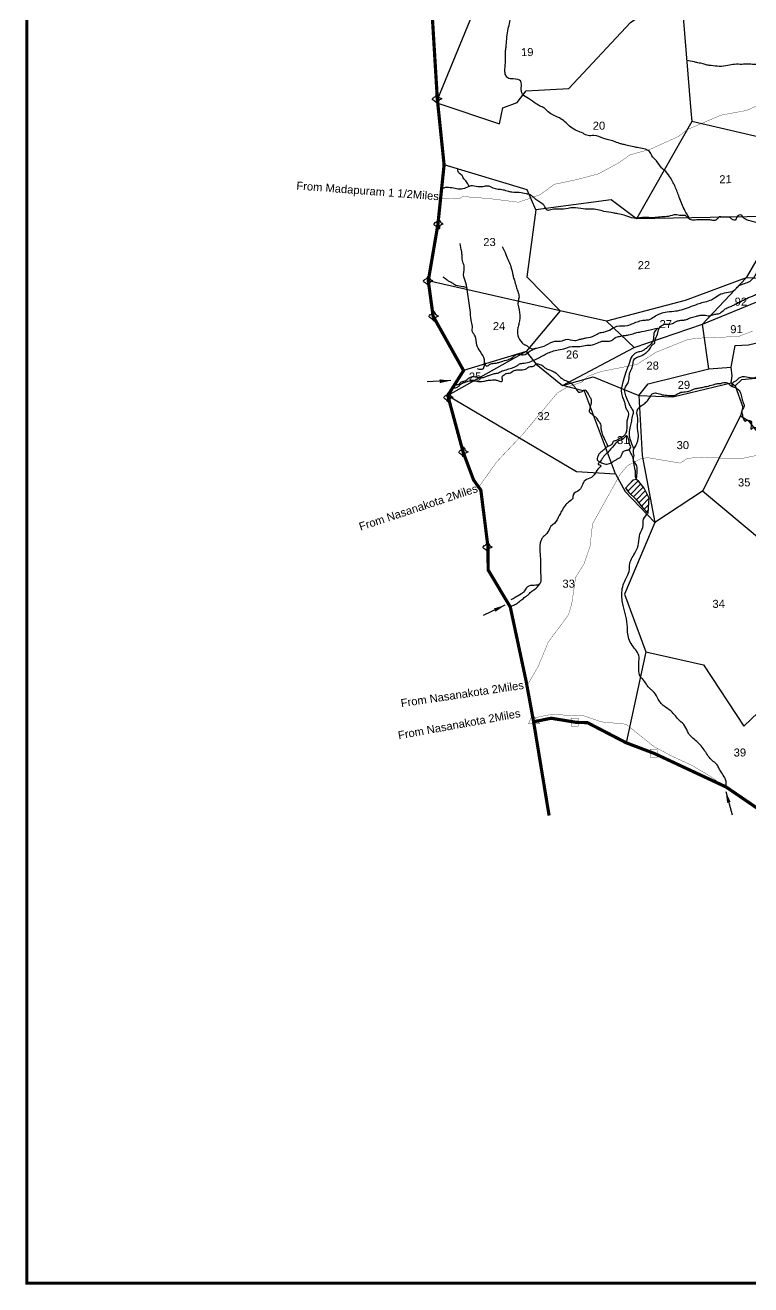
# Model space of a CAD drawing. Header units: feet. Extents: x 764898 to 774910, y 1587357 to 1595279.
# Drawn here: x 764898 to 767165, y 1587357 to 1591292 of the extents above; entities that cross this region are included whole.
import ezdxf
from ezdxf.enums import TextEntityAlignment as Align

# ---------------------------------------------------------------- set-up
doc = ezdxf.new("R2010")
doc.units = ezdxf.units.FT
doc.header["$LTSCALE"] = 15
doc.header["$MEASUREMENT"] = 0
doc.linetypes.add('HIDDEN2', pattern=[0.1875, 0.125, -0.0625])
for name, color, linetype in [('DIMENSION', 1, 'Continuous'), ('PLOT', 7, 'Continuous'), ('PLOT NO', 7, 'Continuous'), ('ROADS', 6, 'Continuous'), ('TANKS-STREAM', 4, 'Continuous'), ('VILLAGE STONES', 240, 'Continuous')]:
    doc.layers.add(name, color=color, linetype=linetype)
doc.layers.add('VILLAGE BOUNDRY', color=5, linetype='HIDDEN2', lineweight=100)
doc.styles.add('CANAL', font='Cambria.ttf')
doc.styles.get("Standard").update_dxf_attribs({"font": 'arial.ttf'})
doc.linetypes.add('DOTS', pattern='A,1e-06,-3,["●",Standard,S=3,R=0,X=-1.25,Y=-1.25],-3', length=6.000001)
doc.dimstyles.new('CRDS', dxfattribs={"dimtxt": 20, "dimasz": 35, "dimexe": 0.18, "dimexo": 0.0625, "dimgap": 0.09, "dimtad": 0, "dimtih": 1, "dimtoh": 1, "dimdec": 0, "dimzin": 2, "dimdsep": 46, "dimtxsty": 'CANAL', "dimcen": 0.09, "dimclrt": 256, "dimadec": 0, "dimazin": 0, "dimtfac": 1, "dimtdec": 0, "dimtofl": 0, "dimtmove": 0, "dimatfit": 3, "dimfxl": 1, "dimtfill": 2, "dimtfillclr": 5, "dimtolj": 1, "dimtzin": 0, "dimarcsym": 0})

msp = doc.modelspace()

# ---------------------------------------------------------------- hatches: boundary and pattern name
at = {"layer": 'TANKS-STREAM'}
h = msp.add_hatch(dxfattribs=at)
h.set_pattern_fill('ANSI31,_O', color=256, scale=100, angle=0.6396)
h.set_pattern_definition([(45.6396011, (0, 0), (-8.93695118, 8.7396169), [])])
h.paths.add_polyline_path([(766831.8, 1589846), (766814.9, 1589866.8), (766807.5, 1589872.7), (766796.4, 1589870.8), (766773.4, 1589845.4), (766783.8, 1589832.2), (766804.9, 1589812.5), (766827.4, 1589784.4), (766843.5, 1589767), (766846, 1589800), (766847.1, 1589814.8)])

# ---------------------------------------------------------------- linework, layer by layer
at = {"layer": 'DIMENSION', "color": 5, "const_width": 10}
msp.add_lwpolyline([(764902.6, 1594600.5), (774705.6, 1594600.5), (774705.6, 1587362.4), (764902.6, 1587362.4)], close=True, dxfattribs=at)
at = {"layer": 'PLOT'}
for points in [[(766916, 1591778.1), (766872.1, 1591649.4), (766762.5, 1591616.6), (766555.6, 1591639.8), (766519.6, 1591528.6), (766334, 1591526.5), (766317.6, 1591383.8), (766185.3, 1591060.5)], [(766916, 1591778.1), (766920.5, 1591707.3), (766931.4, 1591544.7), (766948.4, 1591380.9), (766976.9, 1591023.8), (766980.7, 1590991.1)], [(766186.5, 1591048.6), (766379.8, 1590983.9), (766390.1, 1591033.3), (766434.4, 1591049.8), (766462.7, 1591086.8), (766595.8, 1591093.5), (766789, 1591300.2), (766826.1, 1591325.9), (766848, 1591361.3), (766948.4, 1591380.9)], [(767836.7, 1591359.1), (767796.5, 1591254.8), (767745.4, 1591160.9), (767719.4, 1591154.2), (767709.7, 1591122.9), (767649.7, 1591141.2), (767495.1, 1591129), (767423.9, 1591051.6), (767316.2, 1590914), (767221.7, 1590934.4), (766980.7, 1590991.1), (766807.7, 1590686.5), (766728, 1590746.1), (766492.9, 1590714.6), (766466.4, 1590777.2), (766206.4, 1590855.3)], [(767316.2, 1590914), (767210.2, 1590694.4), (766807.7, 1590686.5)], [(767210.2, 1590694.4), (767229.2, 1590639.3), (767150.1, 1590502.3), (766960, 1590431.6), (766713.6, 1590366.9), (766569.5, 1590399.6), (766157, 1590493.4)], [(766492.9, 1590714.6), (766465, 1590505.9), (766569.5, 1590399.6), (766463.2, 1590272.5), (766267.2, 1590213.1)], [(766799.9, 1590285.1), (767013.4, 1590357.7), (767150.1, 1590502.3)], [(767013.4, 1590357.7), (767206.4, 1590437.3), (767234.8, 1590498), (767150.1, 1590502.3)], [(767033, 1590218.2), (767102.8, 1590223.6), (767115.9, 1590291.5), (767157.6, 1590293.4), (767250.3, 1590314.8), (767256.1, 1590408.8), (767228.7, 1590432.5), (767206.4, 1590437.3)], [(766463.2, 1590272.5), (766494.4, 1590232.9), (766575.9, 1590166.7), (766799.9, 1590285.1), (766713.6, 1590366.9)], [(766575.9, 1590166.7), (766672, 1590193.8), (766814.8, 1590134.8), (766843.7, 1590171.1), (767033, 1590218.2), (767013.4, 1590357.7)], [(766463.2, 1590272.5), (766217.9, 1590135)], [(766814.8, 1590134.8), (766920.9, 1590130.5), (767102.9, 1590174.5), (767105.9, 1590196.4), (767102.8, 1590223.6)], [(767228.5, 1590003.1), (767205.6, 1590052.7), (767261.3, 1590208.2), (767214.3, 1590207.7), (767192, 1590189.3), (767135.9, 1590183.8), (767116.3, 1590165.3)], [(767102.9, 1590174.5), (767116.3, 1590165.3), (767140.2, 1590098.4), (767132.8, 1590071.2), (767013.5, 1589836)], [(766217.9, 1590135), (766619.9, 1589897.4), (766741.6, 1589890), (766644.8, 1590148.9), (766575.9, 1590166.7)], [(766814.8, 1590134.8), (766825.1, 1589947.6), (766865, 1589738.3)], [(767132.8, 1590071.2), (767155.9, 1590057.1), (767212.4, 1589986.6), (767190.3, 1589935.9), (767204.1, 1589676.9)], [(766741.6, 1589890), (766771.9, 1589835.1), (766865, 1589738.3), (766770.5, 1589514.4), (766836.6, 1589334.8), (766775.6, 1589050.3)], [(766836.6, 1589334.8), (767016.6, 1589294), (767142.9, 1589102.4), (767364.9, 1589314.1), (767249.9, 1589580.1), (767204.1, 1589676.9), (767013.5, 1589836), (766865, 1589738.3)]]:
    msp.add_lwpolyline(points, dxfattribs=at)
at = {"layer": 'ROADS', "linetype": 'HIDDEN2', "ltscale": 10, "const_width": 1}
for points in [[(766195.4, 1590750.2), (766257.1, 1590751.6), (766265, 1590756.6), (766346.4, 1590750.3), (766439.2, 1590738.8), (766506.4, 1590762.2), (766532.1, 1590780.9), (766551, 1590794.8), (766622.3, 1590809.8), (766688.5, 1590827.3), (766753.2, 1590862.3), (766787.3, 1590886.7), (766848.2, 1590903.4), (766937, 1590943.2), (766966.2, 1590965.6), (767032.2, 1590994), (767070.5, 1591010.5), (767104.5, 1591016.8), (767152.6, 1591025.6), (767218.7, 1591056.7)], [(766465.4, 1589228.2), (766500.6, 1589289.1), (766517.9, 1589331.1), (766531.4, 1589364.1), (766594.7, 1589449.7), (766605.1, 1589483.8), (766617.4, 1589567.5), (766642.8, 1589607.2), (766662.1, 1589662.7), (766670.2, 1589734.1), (766726.1, 1589834.5), (766756.2, 1589888.5), (766779.4, 1589915.8), (766822.4, 1589938.4), (766843.4, 1589940.8), (766898.3, 1589931.6), (766944.1, 1589923.9), (766968.1, 1589939.3), (767039.8, 1589942.9), (767081.3, 1589938.1), (767139, 1589938.8), (767183.1, 1589948)], [(766484, 1589127.3), (766539.6, 1589138.8), (766592.1, 1589136.6), (766643.4, 1589134.4), (766697.7, 1589115.7), (766774.7, 1589108.4), (766824.3, 1589068.8), (766862.4, 1589038.2), (766919.9, 1589007.9), (766984.8, 1588977.7), (767042.8, 1588942.6), (767077.6, 1588917)]]:
    msp.add_lwpolyline(points, dxfattribs=at)
at = {"layer": 'ROADS', "linetype": 'DOTS', "ltscale": 0.5, "const_width": 1}
msp.add_lwpolyline([(766314.5, 1589848.9), (766369.8, 1589926.5), (766455.9, 1590018.3), (766559.9, 1590142.8), (766593.1, 1590162.2), (766636, 1590176.7), (766655, 1590195), (766696.5, 1590210.1), (766808.1, 1590231.7), (766867.9, 1590269.8), (766914.8, 1590288.7), (766967.4, 1590309.8), (766997, 1590314.1), (767126.6, 1590319.5), (767170.8, 1590336.4)], dxfattribs=at)
at = {"layer": 'TANKS-STREAM'}
msp.add_lwpolyline([(766807.5, 1589872.7), (766796.4, 1589870.8), (766773.4, 1589845.4), (766783.8, 1589832.2), (766804.9, 1589812.5), (766827.4, 1589784.4), (766843.5, 1589767), (766846, 1589800), (766847.1, 1589814.8), (766831.8, 1589846), (766814.9, 1589866.8), (766807.5, 1589872.7)], dxfattribs=at)
for points in [[(766972.2, 1590689.7), (766958.8, 1590713.1), (766940.8, 1590754.4), (766934.9, 1590771.1), (766920, 1590803.8), (766911.1, 1590818.8), (766894.2, 1590838.8), (766886.5, 1590845.6), (766870.3, 1590867.7), (766855.6, 1590883.9), (766850.6, 1590893.6), (766815.1, 1590908.5), (766798.9, 1590911.5), (766779.1, 1590916), (766765.6, 1590919.4), (766754.5, 1590922.3), (766736.1, 1590929.5), (766720.1, 1590934), (766705.2, 1590938.1), (766674.1, 1590947), (766656.6, 1590946.8), (766640.4, 1590954), (766622.6, 1590961.7), (766602.1, 1590973.6), (766572.3, 1590998.7), (766548.3, 1591010.3), (766531.8, 1591021), (766520.2, 1591032.1), (766504.2, 1591040), (766494.1, 1591046.5), (766470, 1591062.5), (766451.1, 1591076.3), (766447.5, 1591095.8), (766446, 1591116.4), (766422.7, 1591123.8), (766405.4, 1591127), (766397.6, 1591139), (766396.4, 1591153.9), (766398.1, 1591181), (766398.3, 1591209.5), (766400, 1591223.1), (766401.9, 1591247.9), (766405.8, 1591274.6), (766410.5, 1591296.5), (766415.6, 1591319.5), (766419.3, 1591343.3), (766422.9, 1591362.7), (766429.4, 1591376.8), (766435.1, 1591379.2), (766444.7, 1591386.9), (766454.8, 1591392.7)], [(767232.1, 1590666.9), (767238.5, 1590670.6), (767239.5, 1590697.8), (767249.2, 1590731.3), (767263.9, 1590781.3), (767280.8, 1590824.7), (767307.7, 1590866.3), (767327.1, 1590902.6), (767347.2, 1590927.5), (767381.8, 1590980.4), (767413.1, 1591021.5), (767396.8, 1591059.5), (767392.7, 1591085.3), (767393.9, 1591132.3), (767374.3, 1591165.7), (767353.1, 1591189.9), (767343.9, 1591193.2), (767324.9, 1591193.8), (767302.8, 1591190.5), (767290.8, 1591188.8), (767265.9, 1591184.7), (767252.7, 1591181.9), (767237, 1591176), (767197.6, 1591170.1), (767176, 1591169), (767153.5, 1591170.2), (767138, 1591169.4), (767113.6, 1591169.4), (767092.8, 1591166), (767066, 1591162.9), (767041, 1591165.6), (767028.5, 1591167.1), (767016, 1591171.3), (766998.9, 1591174.1), (766988.6, 1591177.2), (766964.3, 1591181.5)], [(766799.7, 1589968.6), (766789.6, 1589993), (766785.5, 1590017.1), (766788.8, 1590037.8), (766792.6, 1590054.9), (766796.2, 1590074.5), (766798, 1590085.2), (766791.4, 1590096.7), (766784.5, 1590110.3), (766771.7, 1590142.8), (766771.6, 1590159.2), (766779.8, 1590171.1), (766784.1, 1590187.7), (766786.1, 1590203.9), (766792.7, 1590219.2), (766796.8, 1590235.3), (766801.5, 1590249.3), (766807.4, 1590253.4), (766818.9, 1590257.8), (766829.5, 1590263.6), (766835.4, 1590267.4), (766842.6, 1590273.1), (766851.1, 1590283.9), (766855.8, 1590292), (766863.3, 1590298), (766865.6, 1590307.4), (766873.2, 1590326.5), (766878.1, 1590344.8), (766884.4, 1590352.7), (766902.1, 1590358), (766911, 1590358.3), (766919.8, 1590359.8), (766925.7, 1590362.8), (766933.4, 1590366.9), (766943.1, 1590369.7), (766954.9, 1590370.4), (766966.7, 1590374), (766978.7, 1590378.9), (766994.5, 1590382.6), (767006.5, 1590386), (767022.9, 1590385.6), (767038.8, 1590384.5), (767052.7, 1590389.2), (767064.2, 1590390.4), (767082.2, 1590403.6), (767093.4, 1590409.9), (767105.2, 1590414.6), (767115.9, 1590420), (767132.2, 1590428), (767151.9, 1590438.4), (767175.7, 1590448.3), (767190.4, 1590456.3), (767201.8, 1590468.2), (767204.9, 1590479.5), (767218.5, 1590498.8), (767229, 1590523.4), (767243.3, 1590557.4), (767249.6, 1590573.5), (767265.9, 1590615.8), (767279.4, 1590654.3), (767284.5, 1590680.4), (767284.8, 1590698.4), (767294.2, 1590732.3), (767306.3, 1590776.7), (767320.7, 1590805.8), (767328.6, 1590821.2), (767333.6, 1590839.9), (767345.6, 1590869), (767355.6, 1590887.9), (767369.1, 1590900.1), (767382.4, 1590915), (767389.6, 1590920.8), (767404.2, 1590938.8), (767422, 1590958.1), (767437.1, 1590979.2), (767455.4, 1590996), (767466.9, 1591007.1), (767474.2, 1591018.5), (767498.8, 1591039.4), (767520.8, 1591051.8), (767530.1, 1591070.8), (767543.8, 1591076.1), (767561.2, 1591080.3), (767574.5, 1591085.8), (767597.1, 1591088.7), (767630.9, 1591090.2), (767641.4, 1591090.6), (767660.5, 1591083.5), (767675.8, 1591082.4), (767690.1, 1591080.7), (767702.2, 1591079.2), (767713.3, 1591073.7), (767721.3, 1591071.9), (767741.7, 1591069.1), (767747.9, 1591066.5), (767754.1, 1591064.5), (767766.5, 1591060.3), (767798.4, 1591059.6), (767827.4, 1591059.4), (767844.1, 1591059.3), (767856.7, 1591059.4), (767860.8, 1591057.6), (767861.2, 1591043.1), (767872.8, 1591039.8), (767884.6, 1591042.8), (767891.3, 1591038.6), (767903.4, 1591038.2), (767915, 1591038.6), (767931.7, 1591039.4), (767920.5, 1591019), (767918.7, 1591007.7), (767909.5, 1590991.2), (767907, 1590971.1), (767903.9, 1590960.6), (767902.7, 1590948.3), (767899.3, 1590933.9), (767898.6, 1590918.5), (767891.7, 1590912.7), (767889.1, 1590904.6), (767884, 1590897.6), (767859.3, 1590895.2), (767853.8, 1590890.7), (767838.6, 1590886.8), (767831.8, 1590882.5), (767823.4, 1590876.7), (767793.1, 1590880), (767772.4, 1590881.7), (767776.8, 1590892.4), (767781.8, 1590909.3), (767784.3, 1590919), (767787.1, 1590928.4), (767792.7, 1590940.8)], [(766284.4, 1590788.4), (766276.1, 1590802.8), (766268.4, 1590812.2), (766264.6, 1590818.6), (766260.2, 1590824.7), (766254.1, 1590828.9), (766249, 1590842.5), (766249, 1590842.7)], [(766332.8, 1590239.7), (766338.8, 1590227), (766352, 1590233.5), (766367, 1590235.9), (766377.3, 1590238.5), (766401.5, 1590245.9), (766416.7, 1590251.7), (766435.2, 1590264), (766453.9, 1590261.7), (766475.4, 1590274.4), (766495.4, 1590282.8), (766526.6, 1590293), (766552.6, 1590304.9), (766574.9, 1590305.4), (766585.9, 1590310.1), (766615.2, 1590306.8), (766628.2, 1590309.9), (766638.5, 1590312.5), (766650.7, 1590315), (766676.6, 1590322.3), (766692.2, 1590330.5), (766705.2, 1590333.4), (766728.2, 1590342.5), (766746.3, 1590351.5), (766779.7, 1590354.1), (766796.8, 1590360.4), (766813.7, 1590366.5), (766831.8, 1590370.6), (766845.8, 1590371.8), (766862.8, 1590381.2), (766896.8, 1590395.3), (766923.8, 1590398.3), (766947.8, 1590402.7), (766998.9, 1590421), (767015.6, 1590426.3), (767038.1, 1590432.4), (767051.3, 1590440.2), (767071.4, 1590452.3), (767115.7, 1590465.9), (767124.8, 1590475.5), (767158.5, 1590490.3), (767172.3, 1590501.2), (767179.1, 1590511.4), (767186.9, 1590523.5), (767200.4, 1590542.8), (767209.6, 1590561.3), (767216.3, 1590577.5), (767233.5, 1590630.1), (767242.3, 1590647.9), (767226.8, 1590668.1), (767220, 1590665.8), (767198.1, 1590667.8), (767188.7, 1590672.4), (767172.9, 1590677.3), (767157.9, 1590681.4), (767145.7, 1590687.2), (767139.8, 1590693), (767135.7, 1590698.5), (767128.3, 1590698), (767118.6, 1590687.3), (767117.8, 1590684.1), (767105.6, 1590686), (767096.5, 1590692.1), (767084.8, 1590691.9), (767079.7, 1590691.8), (767064, 1590691.5), (767058.5, 1590684.7), (767052.7, 1590681.8), (767039.7, 1590682.9), (767027.9, 1590683.9), (767002, 1590683.6), (766995.7, 1590683.6), (766977.9, 1590683.5), (766968.7, 1590689.6), (766960.6, 1590697), (766946.1, 1590697.2), (766929.8, 1590699.4), (766907.3, 1590694.6), (766886.7, 1590692.9), (766865.7, 1590690.7), (766825.8, 1590690.7), (766792.4, 1590690.1), (766768.6, 1590698.5), (766749.5, 1590702.4), (766736.2, 1590705.1), (766705.4, 1590710.1), (766685.8, 1590715.3), (766641.4, 1590717.9), (766609.5, 1590721.4), (766579, 1590717.4), (766555.3, 1590717.4), (766539.9, 1590715), (766531.1, 1590713.2), (766518.6, 1590728.9), (766505.1, 1590739), (766493.3, 1590747.7), (766484.1, 1590755.4), (766476.2, 1590761.4), (766463.4, 1590764.7), (766441.4, 1590769.2), (766418, 1590770.1), (766408.4, 1590772.3), (766390.5, 1590776.9), (766359.8, 1590782.7), (766342.6, 1590789.4), (766332, 1590788), (766312, 1590786.9), (766289.9, 1590790.1), (766279.1, 1590785.9), (766260.5, 1590779.8), (766220.2, 1590784.6), (766208, 1590783.8), (766198.6, 1590780.2)], [(766309.2, 1590219), (766329.1, 1590219.5), (766332.6, 1590232.9), (766332.2, 1590246.3), (766319.3, 1590273.2), (766308.4, 1590292.7), (766303.8, 1590320.5), (766294.7, 1590334.3), (766294.9, 1590351), (766291.1, 1590370.2), (766287.9, 1590401.8), (766283.7, 1590430.6), (766274.1, 1590486.8), (766267.4, 1590512.8), (766268.9, 1590539.8), (766263.4, 1590557.2), (766262.8, 1590571.8), (766261.3, 1590584.2), (766256.7, 1590609.8)], [(766388.2, 1590600.8), (766399.5, 1590575), (766407.7, 1590556.1), (766415.4, 1590537.2), (766421.7, 1590508.8), (766425.9, 1590494.9), (766431.6, 1590475.5), (766436.3, 1590460.5), (766440.5, 1590442.1), (766437.6, 1590429.6), (766442.5, 1590394), (766440.4, 1590360.5), (766436.5, 1590346.5), (766436.8, 1590323), (766450.1, 1590299.7), (766457.6, 1590293.8), (766465.7, 1590289.9), (766472.8, 1590283.9), (766498.9, 1590284.2)], [(766202.3, 1590506), (766212.8, 1590498.8), (766218.8, 1590493.7), (766228.9, 1590488.9), (766237.7, 1590482.8), (766259.7, 1590476.3), (766273.9, 1590473), (766278.1, 1590470.6)], [(766239.5, 1590169.3), (766252.6, 1590170.3), (766259.2, 1590176.7), (766268, 1590179.9), (766281.8, 1590187.7), (766288.6, 1590192.4), (766302.6, 1590193.7), (766317.3, 1590190.7), (766329.1, 1590191.7), (766339.6, 1590195.5), (766348.2, 1590198.6), (766360.5, 1590203), (766372.9, 1590205.2), (766385.9, 1590210.7), (766399.9, 1590215.7), (766433.6, 1590227.6), (766442.2, 1590233.5), (766456.2, 1590236.3), (766496.4, 1590249.5), (766527.6, 1590266.3), (766543.7, 1590272.9), (766563.2, 1590277.7), (766586.8, 1590282.8), (766598.3, 1590286.8), (766630.7, 1590288.2), (766652.4, 1590292.5), (766664.8, 1590292.5), (766687, 1590299.7), (766703.8, 1590305.2), (766729.4, 1590306.7), (766741.4, 1590316), (766754.6, 1590319.8), (766769.8, 1590322.6), (766783, 1590324.2), (766801.3, 1590329.7), (766816.5, 1590333.3), (766849.9, 1590340.2), (766873.8, 1590344.3), (766866.4, 1590338.2), (766861, 1590318.1), (766858.4, 1590305), (766851.4, 1590294.3), (766839.4, 1590284.2), (766835.1, 1590280.6), (766826, 1590274.4), (766817.8, 1590271.9), (766806, 1590268.4), (766798.4, 1590262.6), (766793.1, 1590256.9), (766783.4, 1590232), (766777.1, 1590216.5), (766773.1, 1590204.9), (766764.5, 1590177.1), (766760.8, 1590141.6), (766765.8, 1590125.3), (766769.8, 1590114.5), (766775.3, 1590093.8), (766781.7, 1590083.5), (766777.7, 1590054.5), (766777.6, 1590040.3), (766775.8, 1590023.9), (766770.2, 1590011), (766761.1, 1590004.4), (766741.9, 1589993.8), (766733.2, 1589989.6), (766731.4, 1589983.6), (766722.7, 1589977.9), (766716.7, 1589975.2), (766707.6, 1589967.6), (766698.8, 1589960.3), (766690.2, 1589951.5), (766685.2, 1589942.1), (766684.3, 1589935.5), (766690, 1589929.3), (766695.1, 1589926.7), (766707.9, 1589921.6), (766714.7, 1589920.9), (766723.6, 1589922.2), (766733.4, 1589928.4), (766741.4, 1589933.3), (766750.2, 1589938.4), (766758.1, 1589943.4), (766763.6, 1589955.7), (766768.1, 1589961.3), (766778.9, 1589964.8), (766783.5, 1589966.1), (766789.2, 1589971.2), (766785.7, 1589984.9), (766784.4, 1589992.1), (766780.4, 1590005.8), (766778.7, 1590008.5), (766765.5, 1589999.4), (766751.8, 1589993.2), (766737.7, 1589980.3), (766716.7, 1589956.5), (766705.5, 1589945.4), (766694.3, 1589929.4), (766687.9, 1589919.4), (766695.4, 1589917.6), (766687, 1589905.2), (766677.1, 1589890.4), (766666.6, 1589879.4), (766647.1, 1589870), (766629.2, 1589840.5), (766610, 1589825.3), (766608.2, 1589813.7), (766594.6, 1589801.5), (766584.6, 1589791.8), (766573.4, 1589773.5), (766566.1, 1589760.2), (766551.1, 1589735.8), (766540.3, 1589726.5), (766535.6, 1589718.5), (766524.5, 1589700.5), (766515.1, 1589692.2), (766509.4, 1589683.4), (766505.9, 1589647), (766507.8, 1589618.5), (766507.7, 1589589.9), (766508.4, 1589568.4), (766505.5, 1589547.1), (766467, 1589537.8), (766454.8, 1589521.3), (766447.9, 1589515.8), (766428.4, 1589504), (766415.3, 1589496.9)], [(766233.7, 1590160), (766244.9, 1590159.7), (766257, 1590169.3), (766264.1, 1590174), (766275.6, 1590178), (766282, 1590179.9), (766300.1, 1590181.1), (766308.5, 1590179.8), (766315.4, 1590178.5), (766329, 1590179.5), (766341.6, 1590182.2), (766348.7, 1590183), (766366.7, 1590183.6), (766376.1, 1590181.4), (766382.4, 1590179), (766386.3, 1590178.6), (766388.3, 1590188.5), (766389.1, 1590195.2), (766394.4, 1590199.6), (766401.7, 1590204.3), (766409.3, 1590204.6), (766425.4, 1590213.1), (766436.4, 1590215.1), (766445.8, 1590215.4), (766465.4, 1590219.6), (766471.5, 1590224.5), (766485.8, 1590226.2), (766494.4, 1590232.9), (766505.5, 1590232.2), (766517.3, 1590225.7), (766526.2, 1590218.6), (766539.3, 1590214.4), (766546.1, 1590210.6), (766552.8, 1590207.7), (766566.3, 1590195.2), (766575.1, 1590187.9), (766582.8, 1590183.2), (766591, 1590180.2), (766602.2, 1590174.1), (766610.5, 1590166.6), (766615.9, 1590159.7), (766622, 1590150.6), (766626.4, 1590145.8), (766634.9, 1590146.2), (766640.2, 1590150.1), (766648.2, 1590152.1), (766651.7, 1590147.7), (766660.6, 1590132.4), (766665.6, 1590122.6), (766665.5, 1590109.8), (766662.9, 1590100.3), (766661.3, 1590093), (766660.5, 1590083.1), (766667.9, 1590077.9), (766673.9, 1590071.1), (766679.1, 1590068.5), (766686.1, 1590058.7), (766693.2, 1590049.2), (766696.6, 1590032.2), (766698.8, 1590020.3), (766701.7, 1590010.7), (766708.9, 1589996.7), (766713, 1589988), (766715.8, 1589980.5), (766718.1, 1589976)], [(766807.5, 1589872.7), (766808.9, 1589886.9), (766809.6, 1589906.9), (766805.4, 1589920.5), (766798.2, 1589932.7), (766799.8, 1589947.3), (766798.1, 1589965.2), (766801.3, 1589971.3), (766805.3, 1589978.2), (766809.8, 1589987.8), (766812.7, 1589999.2), (766813.6, 1590011.9), (766810.5, 1590039.4), (766811.7, 1590064.7), (766809.4, 1590086.7), (766816.8, 1590099), (766828, 1590106.9), (766834.5, 1590111.5), (766844.1, 1590121.7), (766851.7, 1590133.3), (766856.3, 1590139.8), (766870.4, 1590142.7), (766888, 1590137.6), (766907.3, 1590135.6), (766925.3, 1590135.3), (766946.5, 1590145.1), (766964.4, 1590147.1), (766977.1, 1590151), (766986.1, 1590154.9), (766997.3, 1590157.8), (767012.7, 1590160.5), (767027.1, 1590163.5), (767047.1, 1590168.8), (767057.7, 1590171.7), (767071.1, 1590173.1), (767079.9, 1590175.5), (767094.5, 1590172.4), (767100, 1590167.7), (767106.9, 1590163.4), (767118.5, 1590159), (767128.3, 1590150.5), (767133.2, 1590140.2), (767135.6, 1590131.3), (767137.8, 1590122.5), (767138.3, 1590119.5), (767144.1, 1590101.6), (767138.1, 1590090.8), (767136.5, 1590084.8), (767138.3, 1590075.5), (767139.8, 1590067), (767146.9, 1590055.3), (767154, 1590058.3), (767166.4, 1590052.2), (767166.2, 1590044.3), (767166.2, 1590030), (767173.2, 1590035.6), (767183.7, 1590031.7), (767186.5, 1590026.1), (767188.5, 1590010.3), (767194.5, 1589997.4), (767201.9, 1589992.2), (767208.2, 1589991.9), (767220.5, 1589994.9), (767219.3, 1590000.2), (767223.6, 1590013.7), (767227.9, 1590018.1), (767232.8, 1589998.9), (767227.6, 1589980.1), (767224.9, 1589970.2), (767226.9, 1589956), (767231.8, 1589940.1), (767237.3, 1589927), (767247.1, 1589916), (767255.6, 1589902.2), (767262.5, 1589895.4), (767267.2, 1589886.9), (767269.6, 1589873.5), (767269.7, 1589863.6), (767276.5, 1589848.7), (767278.7, 1589835.9), (767279.8, 1589826), (767286.2, 1589799.8), (767290.3, 1589793), (767296, 1589765), (767298.6, 1589757.4), (767302.3, 1589745.8), (767307.5, 1589731.9), (767312.4, 1589723.4), (767318.6, 1589710.8), (767331.3, 1589690.5), (767335.5, 1589677.9), (767345.6, 1589658.8), (767351.3, 1589646.7), (767356, 1589638.6)], [(767108, 1590162.3), (767106.2, 1590172.2), (767119.5, 1590181.7), (767128.5, 1590189.8), (767151.3, 1590193.7), (767170.6, 1590189.9), (767186.4, 1590194.9)], [(766807.5, 1589872.7), (766804.1, 1589884.1), (766804.4, 1589897.5), (766802, 1589908.1), (766798.5, 1589929.8), (766796.8, 1589940.7), (766795.5, 1589945), (766792.2, 1589951.5), (766784.4, 1589965.9)], [(767087.3, 1588912.4), (767086, 1588935.3), (767075.7, 1588953.1), (767064.5, 1588972.1), (767057.4, 1588984), (767043.8, 1588994.9), (767021.3, 1589024.7), (766995.5, 1589054.6), (766969.7, 1589080.4), (766959, 1589102.8), (766941.8, 1589119.6), (766929, 1589134.2), (766914.7, 1589149.8), (766894.1, 1589164.6), (766872.7, 1589190.8), (766859, 1589212.1), (766850.2, 1589218.9), (766827.5, 1589248.6), (766819.9, 1589257), (766814.9, 1589280.1), (766814.7, 1589301), (766815.9, 1589318.5), (766793.8, 1589355.3), (766779.7, 1589396.3), (766779, 1589411.5), (766774.4, 1589445.5), (766766, 1589478.8), (766761.6, 1589520.1), (766775.9, 1589566.2), (766784.3, 1589584.9), (766786.5, 1589610.8), (766804.7, 1589646.7), (766814.2, 1589673.2), (766818.3, 1589702.4), (766828.4, 1589729.8), (766828.2, 1589743.2), (766840.3, 1589764)], [(766412.9, 1589475.1), (766423.8, 1589480.5), (766436.1, 1589486.9), (766442.1, 1589491.9), (766448.3, 1589496.9), (766460, 1589506), (766468.1, 1589511.8), (766473, 1589516.8), (766478.1, 1589522.1), (766489.2, 1589529.5), (766505.2, 1589546.7)]]:
    msp.add_spline(points, degree=3, dxfattribs=at)
at = {"layer": 'VILLAGE BOUNDRY', "lineweight": -2, "ltscale": 10, "const_width": 10}
for points in [[(766159.3, 1591488.1), (766185.3, 1591060.5), (766206.4, 1590855.3), (766187, 1590669), (766157, 1590493.4), (766172.1, 1590382.8), (766267.2, 1590213.1), (766217.9, 1590135), (766265.7, 1589958.6), (766298.5, 1589871.2), (766321.2, 1589839.6), (766343.6, 1589661.4), (766344, 1589590.3), (766413.2, 1589474.5), (766462.5, 1589243.6), (766486.1, 1589115.8)], [(766486.1, 1589115.8), (766540.7, 1589127.1), (766620.1, 1589114.1), (766654.1, 1589113.3), (766775.6, 1589050.3), (766862.6, 1589017.3), (767087.3, 1588912.4), (767239.8, 1588808.4)], [(766486.1, 1589115.8), (766534.4, 1588823.1)]]:
    msp.add_lwpolyline(points, dxfattribs=at)
at = {"layer": 'VILLAGE STONES', "const_width": 1}
msp.add_lwpolyline([(766470.1, 1589109.7), (766482.5, 1589139), (766505.3, 1589109.4), (766470.1, 1589109.7)], dxfattribs=at)
for points in [[(766602.9, 1589127.5), (766625.4, 1589127.7), (766625.7, 1589102.4), (766603.2, 1589102.2)], [(766850.1, 1589030.5), (766872.6, 1589030.7), (766872.8, 1589005.4), (766850.4, 1589005.2)]]:
    msp.add_lwpolyline(points, close=True, dxfattribs=at)
at = {"layer": 'VILLAGE STONES'}
for points in [[(766174, 1591066.1), (766181.1, 1591071.3), (766185, 1591077.2), (766190.3, 1591067.4), (766198.9, 1591061.7), (766188.6, 1591055.8), (766186.7, 1591045.9), (766179.3, 1591052.7), (766170, 1591061.1), (766174, 1591066.2)], [(766178.5, 1590675.4), (766185.7, 1590680.6), (766189.6, 1590686.5), (766194.9, 1590676.7), (766203.5, 1590671), (766193.2, 1590665), (766191.3, 1590655.2), (766183.9, 1590661.9), (766174.6, 1590670.3), (766178.5, 1590675.5)], [(766146.4, 1590497.5), (766153.5, 1590502.7), (766157.4, 1590508.6), (766162.7, 1590498.8), (766171.3, 1590493.1), (766161, 1590487.1), (766159.1, 1590477.3), (766151.7, 1590484), (766142.4, 1590492.4), (766146.4, 1590497.6)], [(766163.4, 1590387.5), (766170.5, 1590392.7), (766174.5, 1590398.6), (766179.7, 1590388.8), (766188.3, 1590383.1), (766178, 1590377.1), (766176.1, 1590367.3), (766168.7, 1590374), (766159.5, 1590382.4), (766163.4, 1590387.6)], [(766209.6, 1590133.7), (766216.7, 1590138.9), (766220.6, 1590144.8), (766225.9, 1590135), (766234.5, 1590129.3), (766224.2, 1590123.3), (766222.3, 1590113.5), (766214.9, 1590120.2), (766205.6, 1590128.6), (766209.5, 1590133.8)], [(766256.4, 1589963.1), (766263.5, 1589968.4), (766267.5, 1589974.3), (766272.7, 1589964.5), (766281.3, 1589958.7), (766271, 1589952.8), (766269.1, 1589942.9), (766261.7, 1589949.7), (766252.5, 1589958.1), (766256.4, 1589963.2)], [(766331.8, 1589666), (766338.9, 1589671.3), (766342.8, 1589677.1), (766348.1, 1589667.4), (766356.7, 1589661.6), (766346.4, 1589655.7), (766344.5, 1589645.8), (766337.1, 1589652.6), (766327.8, 1589661), (766331.8, 1589666.1)]]:
    msp.add_spline(points, degree=3, dxfattribs=at)

# ---------------------------------------------------------------- texts
at = {"layer": 'PLOT NO'}
for s, p in [('19', (766466.2, 1591207.7)), ('20', (766690.3, 1590977.8)), ('21', (767085.5, 1590810.7)), ('23', (766348.2, 1590614.3)), ('22', (766830.9, 1590542.3)), ('92', (767133.6, 1590428.3)), ('24', (766378, 1590352)), ('27', (766899, 1590358.1)), ('91', (767119.9, 1590342.4)), ('26', (766606.6, 1590263.2)), ('25', (766303.3, 1590194.5)), ('28', (766858, 1590228.5)), ('29', (766955.6, 1590168.3)), ('32', (766517.3, 1590070.7)), ('31', (766765.9, 1589995.9)), ('30', (766952.2, 1589980.2)), ('35', (767143.9, 1589863.6)), ('33', (766595.5, 1589547.3)), ('34', (767064.2, 1589484.4)), ('39', (767130.6, 1589020.1))]:
    msp.add_text(s, height=25, rotation=0.6396, dxfattribs=at).set_placement(p, align=Align.MIDDLE_CENTER)
for rotation, p in [(18.2978, (765945.3, 1589712.6)), (8.5079, (766072.9, 1589161.5)), (10.4012, (766064.8, 1589061))]:
    msp.add_text('From Nasanakota 2Miles', height=25, rotation=rotation, dxfattribs=at).set_placement(p)
at = {"layer": 'VILLAGE STONES', "color": 0}
msp.add_text('From Madapuram 1 1/2Miles', height=25, rotation=355.653, dxfattribs=at).set_placement((765744.2, 1590778.7))

# ---------------------------------------------------------------- leaders
at = {"layer": 'VILLAGE BOUNDRY', "linetype": 'ByBlock', "lineweight": -2}
for points in [[(766227.8, 1590181.6), (766153, 1590177.5)], [(766396.3, 1589479.8), (766328.4, 1589448)], [(767086.5, 1588897.9), (767106.9, 1588825.7)]]:
    msp.add_leader(points, dimstyle='CRDS', override={"dimgap": 0.09, "dimtad": 0}, dxfattribs=at)

doc.saveas('drawing.dxf')
